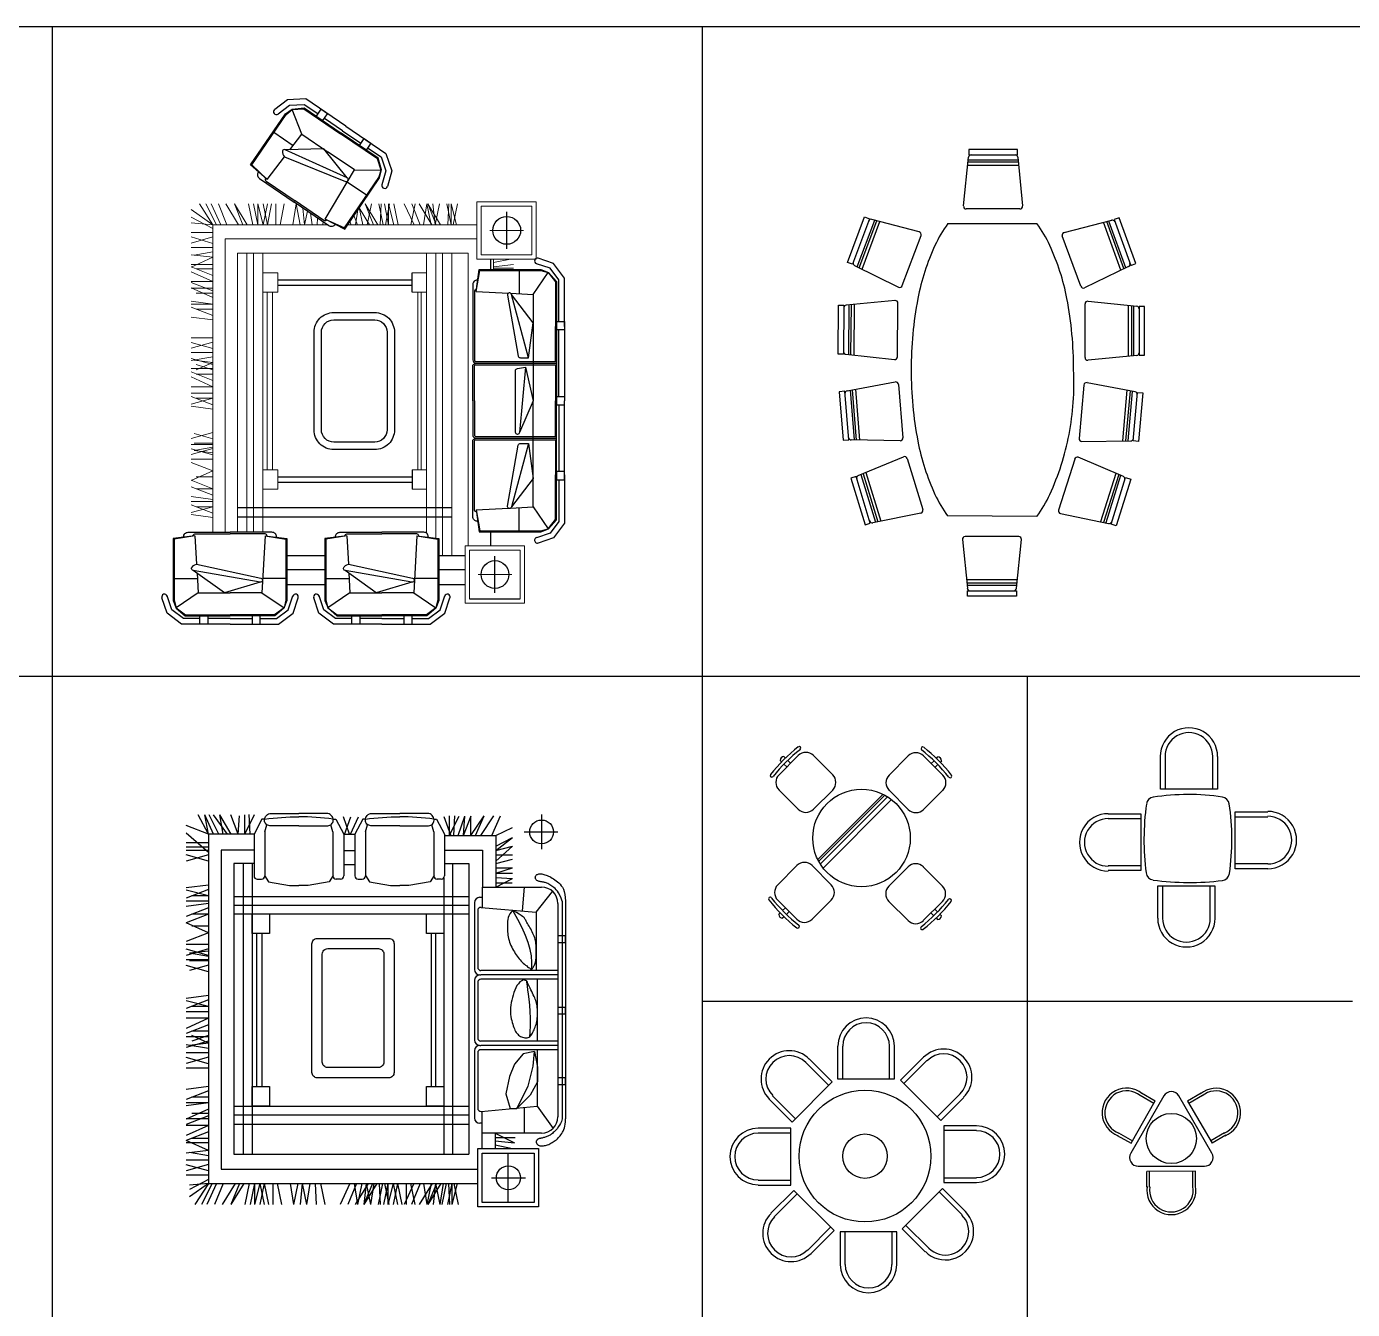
# Model space of a CAD drawing. Extents: x -72339 to 59654, y -38057 to 42097.
# Drawn here: x -60556 to -48316, y 30251 to 42097 of the extents above; entities that cross this region are included whole.
import ezdxf

# ---------------------------------------------------------------- set-up
doc = ezdxf.new("R2010")
doc.units = 0
doc.header["$MEASUREMENT"] = 0
doc.layers.get('0').update_dxf_attribs({"linetype": 'CONTINUOUS'})
doc.layers.add('HUM', color=7, linetype='CONTINUOUS')
doc.styles.add('DIM', font='txt')

# ---------------------------------------------------------------- blocks, each defined once
blk = doc.blocks.new('1063')
for p, q in [((-3046, 3442), (-3142, 3619)), ((-3046, 3442), (-3082, 3619)), ((-3002, 3442), (-3082, 3619)), ((-2952, 3442), (-3042, 3619)), ((-2872, 3442), (-3002, 3619)), ((-2912, 3442), (-2942, 3619)), ((-2837, 3442), (-2942, 3619)), ((-2772, 3442), (-2842, 3619)), ((-2772, 3442), (-2762, 3612)), ((-2712, 3442), (-2622, 3622)), ((-2712, 3442), (-2712, 3619)), ((-2662, 3442), (-2672, 3622)), ((-2555, 3580), (-2627, 3442)), ((-2530, 3580), (-2555, 3580)), ((-1896, 3580), (-1871, 3580)), ((-1871, 3580), (-1799, 3442)), ((-1746, 3442), (-1802, 3602)), ((-1791, 3440), (-1732, 3602)), ((-1737, 3442), (-1662, 3602)), ((-1624, 3580), (-1696, 3442)), ((-1599, 3580), (-1624, 3580)), ((-966, 3580), (-941, 3580)), ((-941, 3580), (-868, 3442)), ((-811, 3432), (-871, 3602)), ((-822, 3429), (-822, 3612)), ((-822, 3432), (-732, 3609)), ((-782, 3429), (-772, 3612)), ((-742, 3429), (-682, 3609)), ((-692, 3429), (-622, 3612)), ((-692, 3429), (-682, 3609)), ((-625, 3429), (-502, 3612)), ((-625, 3429), (-625, 3609)), ((-582, 3429), (-502, 3612)), ((-532, 3429), (-412, 3612)), ((-432, 3429), (-352, 3612)), ((28, 3622), (28, 3302)), ((-3046, 3442), (-3252, 3522)), ((-3046, 3272), (-3252, 3452)), ((-3046, 3442), (-3046, 217)), ((-2627, 3442), (-3046, 3442)), ((-2627, 3442), (-2627, 3057)), ((-2528, 3464), (-2509, 3529)), ((-2528, 3464), (-2528, 3057)), ((-1898, 3464), (-1917, 3529)), ((-1898, 3464), (-1898, 3057)), ((-1799, 3442), (-1799, 3057)), ((-1799, 3442), (-1696, 3442)), ((-1696, 3442), (-1696, 3057)), ((-1598, 3464), (-1579, 3529)), ((-1598, 3464), (-1598, 3057)), ((-967, 3464), (-986, 3529)), ((-967, 3464), (-967, 3057)), ((-868, 3442), (-868, 3057)), ((-868, 3429), (-395, 3429)), ((-395, 3429), (-242, 3502)), ((-395, 3429), (-395, 2953)), ((-132, 3462), (178, 3462)), ((-3046, 3362), (-3252, 3362)), ((-3046, 3322), (-3252, 3322)), ((-395, 3292), (-242, 3412)), ((-395, 3332), (-242, 3412)), ((-395, 3191), (-242, 3332)), ((-395, 3292), (-242, 3332)), ((-3046, 3292), (-3252, 3292)), ((-3046, 3252), (-3252, 3193)), ((-3046, 3192), (-3252, 3250)), ((-2627, 3295), (-2929, 3295)), ((-2929, 3295), (-2929, 348)), ((-1799, 3292), (-1696, 3292)), ((-868, 3295), (-519, 3295)), ((-519, 3295), (-519, 2953)), ((-395, 3252), (-242, 3252)), ((-395, 3172), (-242, 3212)), ((-2627, 3171), (-2813, 3171)), ((-2813, 3171), (-2813, 486)), ((-2726, 3171), (-2726, 486)), ((-2645, 3171), (-2645, 486)), ((-2530, 3061), (-2493, 3001)), ((-1896, 3061), (-1933, 3001)), ((-1799, 3162), (-1696, 3162)), ((-1599, 3061), (-1562, 3001)), ((-965, 3061), (-1002, 3001)), ((-868, 3171), (-643, 3171)), ((-795, 3171), (-795, 486)), ((-643, 3171), (-643, 486)), ((-395, 3082), (-242, 3132)), ((-395, 3132), (-242, 3132)), ((-395, 3082), (-242, 3082)), ((-3046, 2972), (-3252, 2945)), ((-2597, 3027), (-2558, 3027)), ((-2493, 3001), (-2298, 2968)), ((-2298, 2968), (-2213, 2968)), ((-2128, 2968), (-2213, 2968)), ((-1933, 3001), (-2128, 2968)), ((-1829, 3027), (-1868, 3027)), ((-1666, 3027), (-1628, 3027)), ((-1562, 3001), (-1367, 2968)), ((-1367, 2968), (-1282, 2968)), ((-1197, 2968), (-1282, 2968)), ((-1002, 3001), (-1197, 2968)), ((-898, 3027), (-937, 3027)), ((-876, 3037), (-876, 486)), ((-519, 2953), (28, 2953)), ((-519, 2765), (-519, 2953)), ((-395, 3042), (-242, 3032)), ((-395, 2953), (-242, 3032)), ((-395, 2992), (-245, 2992)), ((-132, 2953), (-152, 2733)), ((-3046, 2932), (-3252, 2852)), ((-3046, 2872), (-3252, 2924)), ((-3046, 2822), (-3252, 2822)), ((-3046, 2872), (-3202, 2872)), ((-2813, 2866), (-643, 2866)), ((-542, 2859), (-519, 2859)), ((-22, 2722), (129, 2913)), ((218, 2822), (218, 2182)), ((248, 2822), (248, 2182)), ((-3046, 2802), (-3252, 2775)), ((-3046, 2762), (-3252, 2682)), ((-3046, 2702), (-3252, 2622)), ((-3046, 2702), (-3202, 2702)), ((-2813, 2785), (-643, 2785)), ((-2813, 2705), (-643, 2705)), ((-592, 2809), (-592, 2192)), ((-562, 2736), (-562, 2212)), ((-530, 2766), (-22, 2722)), ((-22, 2722), (-22, 2182)), ((178, 2803), (178, 2182)), ((-3046, 2532), (-3252, 2624)), ((-3046, 2592), (-3202, 2592)), ((-3046, 2532), (-3252, 2452)), ((-2605, 2524), (-2605, 1112)), ((-2555, 2524), (-2555, 1112)), ((-991, 2524), (-991, 1112)), ((-953, 2524), (-953, 1112)), ((-3046, 2422), (-3252, 2422)), ((-3046, 2382), (-3252, 2323)), ((-3046, 2322), (-3252, 2380)), ((-3046, 2362), (-3222, 2342)), ((-3046, 2312), (-3222, 2342)), ((-3046, 2282), (-3252, 2282)), ((-3046, 2172), (-3252, 2230)), ((-3046, 2272), (-3222, 2272)), ((-3046, 2232), (-3222, 2182)), ((-592, 2092), (-592, 1542)), ((-542, 2142), (-532, 2142)), ((178, 2182), (-532, 2182)), ((-532, 2182), (-532, 2182)), ((178, 2142), (-532, 2142)), ((178, 2102), (-532, 2102)), ((-156, 2089), (-173, 2077)), ((-138, 2097), (-156, 2089)), ((-111, 2088), (-138, 2097)), ((-112, 2089), (-113, 2085)), ((-113, 2085), (-112, 2076)), ((-111, 2088), (-112, 2089)), ((-108, 2083), (-111, 2088)), ((-104, 2075), (-108, 2083)), ((-12, 2102), (-12, 1532)), ((178, 2182), (178, 832)), ((218, 2182), (218, 812)), ((248, 2182), (248, 812)), ((-562, 2072), (-562, 1562)), ((-228, 1979), (-236, 1956)), ((-220, 2002), (-228, 1979)), ((-211, 2023), (-220, 2002)), ((-200, 2043), (-211, 2023)), ((-187, 2061), (-200, 2043)), ((-173, 2077), (-187, 2061)), ((-112, 2076), (-110, 2060)), ((-110, 2060), (-107, 2037)), ((-107, 2037), (-103, 2005)), ((-99, 2064), (-104, 2075)), ((-103, 2005), (-97, 1965)), ((-92, 2051), (-99, 2064)), ((-97, 1965), (-91, 1917)), ((-86, 2037), (-92, 2051)), ((-78, 2021), (-86, 2037)), ((-71, 2005), (-78, 2021)), ((-63, 1989), (-71, 2005)), ((-56, 1973), (-63, 1989)), ((-49, 1958), (-56, 1973)), ((-3046, 1952), (-3252, 1925)), ((-3046, 1912), (-3252, 1832)), ((-3046, 1852), (-3252, 1904)), ((-3046, 1852), (-3202, 1852)), ((-258, 1841), (-259, 1819)), ((-255, 1864), (-258, 1841)), ((-252, 1887), (-255, 1864)), ((-248, 1910), (-252, 1887)), ((-242, 1933), (-248, 1910)), ((-236, 1956), (-242, 1933)), ((-91, 1917), (-85, 1864)), ((-85, 1864), (-80, 1805)), ((-42, 1944), (-49, 1958)), ((-36, 1931), (-42, 1944)), ((-31, 1919), (-36, 1931)), ((-26, 1906), (-31, 1919)), ((-22, 1894), (-26, 1906)), ((-19, 1882), (-22, 1894)), ((-16, 1869), (-19, 1882)), ((-14, 1856), (-16, 1869)), ((-12, 1841), (-14, 1856)), ((-10, 1825), (-12, 1841)), ((-3046, 1802), (-3252, 1802)), ((-3046, 1742), (-3252, 1742)), ((-3046, 1742), (-3252, 1649)), ((-259, 1819), (-259, 1798)), ((-259, 1798), (-258, 1777)), ((-258, 1777), (-255, 1757)), ((-255, 1757), (-252, 1738)), ((-252, 1738), (-248, 1720)), ((-248, 1720), (-244, 1702)), ((-80, 1805), (-77, 1742)), ((-77, 1742), (-77, 1677)), ((-17, 1712), (-14, 1727)), ((-14, 1727), (-12, 1743)), ((-12, 1743), (-11, 1759)), ((-11, 1759), (-10, 1776)), ((-10, 1809), (-10, 1825)), ((-9, 1793), (-10, 1809)), ((-10, 1776), (-9, 1793)), ((-3046, 1682), (-3252, 1602)), ((-3046, 1622), (-3202, 1622)), ((-244, 1702), (-239, 1686)), ((-239, 1686), (-234, 1671)), ((-234, 1671), (-228, 1657)), ((-228, 1657), (-223, 1644)), ((-223, 1644), (-218, 1632)), ((-218, 1632), (-212, 1621)), ((-212, 1621), (-206, 1611)), ((-206, 1611), (-200, 1603)), ((-200, 1603), (-193, 1595)), ((-193, 1595), (-186, 1587)), ((-80, 1612), (-85, 1570)), ((-77, 1677), (-80, 1612)), ((-68, 1586), (-62, 1595)), ((-62, 1595), (-57, 1604)), ((-57, 1604), (-52, 1614)), ((-52, 1614), (-47, 1625)), ((-47, 1625), (-42, 1635)), ((-42, 1635), (-37, 1647)), ((-37, 1647), (-33, 1659)), ((-33, 1659), (-28, 1671)), ((-28, 1671), (-24, 1684)), ((-24, 1684), (-20, 1698)), ((-20, 1698), (-17, 1712)), ((-3046, 1572), (-3252, 1572)), ((-3046, 1532), (-3252, 1473)), ((-3046, 1462), (-3252, 1497)), ((-3046, 1512), (-3222, 1492)), ((-3046, 1582), (-3202, 1532)), ((-3046, 1512), (-3202, 1582)), ((-542, 1492), (-532, 1492)), ((178, 1532), (-532, 1532)), ((-532, 1532), (-532, 1532)), ((178, 1492), (-532, 1492)), ((-186, 1587), (-177, 1581)), ((-177, 1581), (-168, 1575)), ((-168, 1575), (-158, 1570)), ((-158, 1570), (-148, 1566)), ((-148, 1566), (-137, 1563)), ((-137, 1563), (-126, 1561)), ((-126, 1561), (-116, 1560)), ((-116, 1560), (-106, 1561)), ((-106, 1561), (-97, 1563)), ((-97, 1563), (-88, 1567)), ((-88, 1567), (-81, 1572)), ((-81, 1572), (-74, 1579)), ((-74, 1579), (-68, 1586)), ((-3046, 1422), (-3252, 1422)), ((-3046, 1382), (-3252, 1323)), ((-3046, 1322), (-3252, 1380)), ((-592, 1442), (-592, 822)), ((-562, 1422), (-562, 912)), ((178, 1452), (-532, 1452)), ((-12, 1452), (-12, 930)), ((-3046, 1282), (-3252, 1282)), ((-3046, 1112), (-3252, 1085)), ((-3046, 1072), (-3252, 992)), ((-3046, 1012), (-3202, 1012)), ((-3046, 962), (-3252, 962)), ((-3046, 962), (-3252, 935)), ((-3046, 902), (-3252, 809)), ((-3046, 862), (-3202, 862)), ((-2813, 930), (-643, 930)), ((-529, 882), (-12, 930)), ((-522, 539), (-522, 882)), ((-132, 919), (-132, 682)), ((-12, 930), (134, 725)), ((-3046, 842), (-3252, 762)), ((-3046, 812), (-3252, 812)), ((-3046, 752), (-3252, 752)), ((-3046, 752), (-3252, 659)), ((-2813, 850), (-643, 850)), ((-2813, 763), (-643, 763)), ((-522, 772), (-542, 772)), ((-3046, 692), (-3252, 612)), ((-3046, 522), (-3252, 614)), ((-3046, 632), (-3202, 632)), ((28, 682), (-522, 682)), ((-402, 682), (-222, 592)), ((-402, 682), (-402, 539)), ((-402, 642), (-217, 642)), ((-3046, 592), (-3252, 592)), ((-3046, 522), (-3252, 498)), ((-3046, 472), (-3222, 502)), ((-402, 610), (-222, 592)), ((-402, 572), (-242, 539)), ((-280, 41), (-280, 498)), ((-3046, 432), (-3252, 432)), ((-3046, 392), (-3252, 333)), ((-3046, 332), (-3252, 390)), ((-2813, 486), (-643, 486)), ((-3046, 292), (-3252, 292)), ((-3046, 252), (-3222, 162)), ((-2929, 348), (-562, 348)), ((-436, 269), (-122, 269)), ((-3046, 217), (-3222, 202)), ((-3046, 217), (-3222, 92)), ((-3046, 217), (-3172, 22)), ((-3012, 217), (-3112, 22)), ((-2972, 217), (-3062, 22)), ((-3046, 217), (-562, 217)), ((-2912, 217), (-2992, 22)), ((-2802, 217), (-2922, 22)), ((-2722, 217), (-2842, 22)), ((-2762, 217), (-2842, 22)), ((-2672, 217), (-2712, 22)), ((-2622, 217), (-2662, 22)), ((-2572, 217), (-2622, 22)), ((-2622, 217), (-2622, 22)), ((-2532, 217), (-2572, 22)), ((-2572, 217), (-2532, 22)), ((-2532, 217), (-2492, 22)), ((-2452, 217), (-2452, 22)), ((-2412, 217), (-2372, 22)), ((-2292, 217), (-2262, 22)), ((-2222, 217), (-2262, 22)), ((-2182, 217), (-2202, 22)), ((-2182, 217), (-2142, 22)), ((-2112, 217), (-2142, 22)), ((-2062, 217), (-2053, 22)), ((-2012, 217), (-1972, 22)), ((-1742, 217), (-1832, 22)), ((-1682, 217), (-1762, 22)), ((-1702, 217), (-1672, 22)), ((-1572, 217), (-1692, 22)), ((-1632, 217), (-1672, 22)), ((-1592, 217), (-1612, 22)), ((-1492, 217), (-1612, 22)), ((-1532, 217), (-1612, 22)), ((-1592, 217), (-1552, 22)), ((-1522, 217), (-1552, 22)), ((-1442, 217), (-1482, 22)), ((-1472, 217), (-1463, 22)), ((-1392, 217), (-1432, 22)), ((-1422, 217), (-1382, 22)), ((-1342, 217), (-1392, 22)), ((-1392, 217), (-1392, 22)), ((-1302, 217), (-1342, 22)), ((-1342, 217), (-1302, 22)), ((-1302, 217), (-1262, 22)), ((-1152, 217), (-1242, 22)), ((-1222, 217), (-1222, 22)), ((-1182, 217), (-1142, 22)), ((-1092, 217), (-1172, 22)), ((-982, 217), (-1102, 22)), ((-1062, 217), (-1032, 22)), ((-992, 217), (-1032, 22)), ((-902, 217), (-1022, 22)), ((-942, 217), (-1022, 22)), ((-952, 217), (-972, 22)), ((-952, 217), (-912, 22)), ((-882, 217), (-912, 22)), ((-852, 217), (-892, 22)), ((-802, 217), (-842, 22)), ((-832, 217), (-823, 22)), ((-752, 217), (-802, 22)), ((-802, 217), (-802, 22)), ((-782, 217), (-742, 22))]:
    blk.add_line(p, q)
for points in [[(-2213, 3520), (-2480, 3520, -0.414214), (-2530, 3570), (-2530, 3573, -0.414214), (-2470, 3633), (-2213, 3633)], [(-2530, 3580, -0.03384), (-2213, 3602)], [(-2213, 3520), (-1946, 3520, 0.414214), (-1896, 3570), (-1896, 3573, 0.414214), (-1956, 3633), (-2213, 3633)], [(-1896, 3580, 0.03384), (-2213, 3602)], [(-1282, 3520), (-1549, 3520, -0.414214), (-1599, 3570), (-1599, 3573, -0.414214), (-1539, 3633), (-1282, 3633)], [(-1599, 3580, -0.03384), (-1282, 3602)], [(-1282, 3520), (-1015, 3520, 0.414214), (-965, 3570), (-965, 3573, 0.414214), (-1025, 3633), (-1282, 3633)], [(-966, 3580, 0.03384), (-1282, 3602)]]:
    blk.add_lwpolyline(points, format="xyb")
for points in [[(218, 2822), (207, 2852), (195, 2878), (184, 2899), (173, 2915), (162, 2929), (152, 2939), (141, 2948), (131, 2956), (121, 2963), (112, 2969), (103, 2975), (94, 2980), (85, 2985), (77, 2989), (69, 2992), (61, 2995), (54, 2997), (47, 2999), (40, 3000), (33, 3001), (27, 3002), (21, 3003), (15, 3004), (9, 3005), (4, 3006), (-1, 3008), (-6, 3010), (-11, 3012), (-15, 3015), (-19, 3018), (-23, 3021), (-26, 3025), (-28, 3029), (-29, 3033), (-30, 3037), (-31, 3042), (-30, 3046), (-29, 3050), (-28, 3054), (-26, 3058), (-23, 3062), (-19, 3065), (-15, 3068), (-11, 3070), (-5, 3072), (1, 3074), (7, 3075), (14, 3075), (22, 3075), (31, 3074), (40, 3072), (49, 3070), (59, 3067), (69, 3064), (80, 3060), (91, 3055), (103, 3050), (114, 3044), (126, 3037), (138, 3029), (150, 3021), (162, 3012), (174, 3002), (186, 2992), (198, 2980), (209, 2966), (220, 2951), (229, 2933), (237, 2911), (243, 2886), (246, 2856), (248, 2822)], [(-237, 2738), (-254, 2722), (-266, 2705), (-275, 2688), (-281, 2672), (-285, 2655), (-287, 2638), (-287, 2622), (-287, 2606), (-287, 2589), (-287, 2573), (-287, 2557), (-286, 2541), (-285, 2525), (-283, 2509), (-281, 2493), (-277, 2477), (-273, 2461), (-268, 2445), (-262, 2429), (-255, 2413), (-248, 2398), (-240, 2383), (-232, 2368), (-224, 2354), (-216, 2340), (-207, 2327), (-198, 2314), (-189, 2302), (-180, 2291), (-170, 2280), (-161, 2269), (-151, 2259), (-141, 2250), (-130, 2241), (-120, 2233), (-110, 2225), (-101, 2218), (-93, 2212), (-85, 2207), (-79, 2203), (-74, 2199), (-71, 2197), (-68, 2195), (-66, 2194), (-65, 2193), (-65, 2192), (-64, 2192), (-64, 2192), (-64, 2192), (-64, 2192), (-64, 2193), (-63, 2194), (-63, 2195), (-61, 2197), (-60, 2199), (-57, 2203), (-54, 2207), (-51, 2212), (-47, 2218), (-43, 2225), (-39, 2233), (-36, 2242), (-32, 2251), (-29, 2262), (-27, 2273), (-25, 2285), (-24, 2297), (-23, 2310), (-23, 2323), (-22, 2337), (-22, 2350), (-22, 2364), (-22, 2378), (-23, 2391), (-23, 2405), (-24, 2418), (-25, 2431), (-26, 2445), (-29, 2458), (-32, 2472), (-36, 2485), (-41, 2499), (-47, 2513), (-53, 2526), (-59, 2540), (-66, 2553), (-73, 2567), (-81, 2580), (-88, 2592), (-95, 2605), (-101, 2616), (-108, 2627), (-114, 2638), (-119, 2647), (-124, 2655), (-127, 2661), (-131, 2667), (-134, 2671), (-140, 2676), (-148, 2683), (-161, 2691), (-179, 2703), (-204, 2718), (-237, 2738)], [(-64, 2192), (-61, 2256), (-65, 2317), (-77, 2377), (-95, 2440), (-121, 2505), (-153, 2576), (-192, 2653), (-237, 2738)], [(-38, 1435), (-143, 1415), (-221, 1317), (-268, 1205), (-302, 1043), (-262, 908), (-201, 908), (-96, 1114), (-49, 1300), (-38, 1435), (-10, 1289), (-10, 1155), (-79, 1033), (-201, 908)], [(218, 812), (210, 790), (201, 771), (192, 754), (182, 739), (173, 725), (163, 713), (153, 703), (144, 694), (136, 686), (128, 679), (120, 673), (113, 668), (106, 664), (99, 660), (92, 656), (84, 653), (77, 650), (69, 647), (61, 645), (53, 642), (46, 640), (39, 638), (32, 636), (26, 635), (21, 634), (16, 633), (12, 632), (9, 632), (6, 631), (3, 630), (0, 629), (-2, 628), (-5, 627), (-7, 625), (-10, 623), (-12, 621), (-14, 619), (-16, 617), (-17, 614), (-19, 612), (-20, 609), (-21, 607), (-21, 604), (-21, 601), (-21, 599), (-21, 596), (-20, 593), (-19, 590), (-17, 587), (-16, 583), (-14, 580), (-11, 577), (-8, 574), (-4, 571), (0, 569), (4, 567), (10, 565), (16, 564), (22, 563), (29, 563), (37, 563), (45, 564), (54, 566), (63, 568), (72, 571), (82, 574), (93, 578), (103, 583), (113, 588), (124, 594), (134, 600), (144, 607), (154, 614), (164, 621), (173, 629), (182, 638), (190, 647), (198, 657), (206, 667), (214, 677), (221, 689), (227, 701), (233, 714), (238, 729), (242, 746), (245, 765), (247, 787), (248, 812)]]:
    blk.add_lwpolyline(points)
for points in [[(-2645, 2705), (-2485, 2705), (-2485, 2524), (-2645, 2524)], [(-1036, 2705), (-876, 2705), (-876, 2524), (-1036, 2524)], [(248, 2502), (178, 2502), (178, 2442), (248, 2442)], [(248, 1842), (178, 1842), (178, 1782), (248, 1782)], [(-2645, 1112), (-2485, 1112), (-2485, 930), (-2645, 930)], [(-1036, 1112), (-876, 1112), (-876, 930), (-1036, 930)], [(248, 1192), (178, 1192), (178, 1132), (248, 1132)], [(-561, 539), (0, 539), (0, 0), (-561, 0)], [(-520, 498), (-41, 498), (-41, 41), (-520, 41)]]:
    blk.add_lwpolyline(points, close=True)
for points in [[(-2042, 2480), (-1384, 2480, -0.414214), (-1334, 2430), (-1334, 1242, -0.414214), (-1384, 1192), (-2042, 1192, -0.414214), (-2092, 1242), (-2092, 2430, -0.414214)], [(-1947, 2385), (-1479, 2385, -0.414214), (-1429, 2335), (-1429, 1337, -0.414214), (-1479, 1287), (-1947, 1287, -0.414214), (-1997, 1337), (-1997, 2335, -0.414214)]]:
    blk.add_lwpolyline(points, format="xyb", close=True)
for centre, radius in [((28, 3462), 110), ((-279, 269), 111)]:
    blk.add_circle(centre, radius)
for centre, radius, start, end in [((-2597, 3057), 30, 180, 270), ((-2558, 3057), 30, 270, 0), ((-1868, 3057), 30, 180, 270), ((-1829, 3057), 30, 270, 0), ((-1666, 3057), 30, 180, 270), ((-1628, 3057), 30, 270, 0), ((-937, 3057), 30, 180, 270), ((-898, 3057), 30, 270, 0), ((28, 2803), 150, 0, 90), ((-542, 2809), 50, 90, 180), ((-532, 2736), 30, 84.98, 180), ((-542, 2192), 50, 270, 270), ((-532, 2212), 30, 180, 270), ((-542, 2192), 50, 180, 270), ((-542, 2092), 50, 90, 180), ((-532, 2072), 30, 90, 180), ((-542, 1542), 50, 270, 270), ((-542, 1542), 50, 180, 270), ((-542, 1442), 50, 90, 180), ((-532, 1562), 30, 180, 270), ((-532, 1422), 30, 90, 180), ((-532, 912), 30, 180, 275.2901), ((-542, 822), 50, 180, 270), ((28, 832), 150, 270, 0)]:
    blk.add_arc(centre, radius, start, end)
blk = doc.blocks.new('客厅2')
at = {"lineweight": 0}
for p, q in [((-3576, 56), (-3700, 247)), ((-3543, 56), (-3640, 247)), ((-3503, 56), (-3593, 247)), ((-3446, 56), (-3523, 247)), ((-3339, 56), (-3456, 247)), ((-3258, 56), (-3376, 247)), ((-3299, 56), (-3376, 247)), ((-3208, 56), (-3248, 247)), ((-3161, 56), (-3201, 247)), ((-3111, 56), (-3161, 247)), ((-3161, 56), (-3161, 247)), ((-3071, 56), (-3111, 247)), ((-3111, 56), (-3071, 247)), ((-3071, 56), (-3034, 247)), ((-2994, 56), (-2994, 247)), ((-2954, 56), (-2917, 247)), ((-2837, 56), (-2806, 247)), ((-2770, 56), (-2806, 247)), ((-2053, 56), (-2170, 247)), ((-2093, 56), (-2170, 247)), ((-2150, 56), (-2110, 247)), ((-2003, 56), (-2043, 247)), ((-2033, 56), (-2023, 247)), ((-1956, 56), (-1993, 247)), ((-1983, 56), (-1946, 247)), ((-1906, 56), (-1956, 247)), ((-1956, 56), (-1956, 247)), ((-1866, 56), (-1906, 247)), ((-1719, 56), (-1809, 247)), ((-1749, 56), (-1709, 247)), ((-1662, 56), (-1739, 247)), ((-1555, 56), (-1672, 247)), ((-1632, 56), (-1601, 247)), ((-1561, 56), (-1601, 247)), ((-1474, 56), (-1591, 247)), ((-1514, 56), (-1591, 247)), ((-1524, 56), (-1545, 247)), ((-1524, 56), (-1484, 247)), ((-1377, 56), (-1417, 247)), ((-1407, 56), (-1397, 247)), ((-1327, 56), (-1377, 247)), ((-1377, 56), (-1377, 247)), ((-1357, 56), (-1317, 247)), ((-591, 267), (-1139, 267)), ((-1139, 267), (-1139, -262)), ((-591, -262), (-591, 267)), ((-3576, 56), (-3777, 195)), ((-3576, 20), (-3777, 124)), ((-2729, 56), (-2746, 210)), ((-2729, 56), (-2703, 181)), ((-2659, 56), (-2676, 162)), ((-2241, 56), (-2275, 140)), ((-2258, 56), (-2238, 193)), ((-2130, 56), (-2226, 212)), ((-2191, 56), (-2224, 215)), ((-631, 227), (-1099, 227)), ((-1099, 227), (-1099, -221)), ((-631, -221), (-631, 227)), ((-3576, 56), (-3777, 72)), ((-3576, -2784), (-3576, 56)), ((-3576, 56), (-2520, 56)), ((-2612, 56), (-2609, 117)), ((-2562, 56), (-2557, 81)), ((-2449, 56), (-2438, 56)), ((-2331, 56), (-1143, 56)), ((-2298, 56), (-2311, 86)), ((-1019, 3), (-708, 3)), ((-3576, -17), (-3777, -17)), ((-3576, -118), (-3777, -57)), ((-3576, -57), (-3777, -114)), ((-3463, -74), (-1143, -74)), ((-3463, -2784), (-3463, -74)), ((-3576, -154), (-3777, -154)), ((-3576, -245), (-3777, -221)), ((-3576, -195), (-3750, -225)), ((-3349, -208), (-1220, -208)), ((-3349, -2784), (-3349, -208)), ((-3262, -2784), (-3262, -208)), ((-3202, -2784), (-3202, -208)), ((-3115, -2784), (-3115, -208)), ((-1605, -2791), (-1605, -208)), ((-1518, -2838), (-1518, -208)), ((-1457, -2998), (-1457, -208)), ((-1370, -2998), (-1370, -208)), ((-1220, -2910), (-1220, -208)), ((-1099, -221), (-631, -221)), ((-3576, -245), (-3777, -335)), ((-3576, -312), (-3777, -312)), ((-3576, -412), (-3777, -332)), ((-3576, -352), (-3730, -352)), ((-1139, -262), (-591, -262)), ((-986, -292), (-828, -262)), ((-986, -357), (-986, -262)), ((-986, -332), (-801, -311)), ((-986, -347), (-801, -347)), ((-3576, -469), (-3777, -379)), ((-3576, -469), (-3777, -469)), ((-3576, -556), (-3777, -479)), ((-3115, -388), (-2975, -388)), ((-2975, -388), (-2975, -568)), ((-1736, -388), (-1605, -388)), ((-3576, -616), (-3777, -526)), ((-3576, -529), (-3777, -529)), ((-3576, -576), (-3730, -576)), ((-2975, -568), (-3115, -568)), ((-3076, -568), (-3076, -1496)), ((-3026, -568), (-3026, -1496)), ((-1605, -568), (-1736, -568)), ((-1685, -568), (-1685, -1496)), ((-1653, -568), (-1653, -1496)), ((-3576, -677), (-3777, -650)), ((-3576, -677), (-3777, -677)), ((-3576, -784), (-3777, -707)), ((-3576, -723), (-3730, -723)), ((-3576, -824), (-3777, -797)), ((-3576, -988), (-3777, -988)), ((-3576, -1028), (-3777, -1085)), ((-3576, -1088), (-3777, -1031)), ((-3576, -1125), (-3777, -1125)), ((-3576, -1165), (-3777, -1199)), ((-3576, -1236), (-3777, -1179)), ((-3576, -1216), (-3750, -1195)), ((-3576, -1216), (-3730, -1283)), ((-3576, -1272), (-3777, -1272)), ((-3576, -1383), (-3777, -1303)), ((-3576, -1283), (-3730, -1236)), ((-3576, -1323), (-3730, -1323)), ((-3576, -1440), (-3777, -1349)), ((-3576, -1440), (-3777, -1440)), ((-3576, -1500), (-3777, -1500)), ((-3576, -1607), (-3777, -1530)), ((-3576, -1547), (-3777, -1601)), ((-3576, -1547), (-3730, -1547)), ((-3076, -2206), (-3076, -1496)), ((-3026, -2206), (-3026, -1496)), ((-1685, -2206), (-1685, -1496)), ((-1653, -2206), (-1653, -1496)), ((-3576, -1647), (-3777, -1621)), ((-3576, -1862), (-3777, -1918)), ((-3576, -1922), (-3750, -1872)), ((-3576, -1972), (-3777, -1972)), ((-3576, -2009), (-3777, -2066)), ((-3576, -2069), (-3777, -2012)), ((-3576, -1962), (-3750, -1962)), ((-3576, -1999), (-3750, -2029)), ((-3576, -2049), (-3750, -2029)), ((-3576, -2109), (-3777, -2109)), ((-3576, -2216), (-3777, -2139)), ((-3576, -2216), (-3777, -2307)), ((-3576, -2384), (-3777, -2303)), ((-3576, -2273), (-3730, -2273)), ((-2975, -2206), (-3115, -2206)), ((-2975, -2387), (-2975, -2206)), ((-1605, -2206), (-1736, -2206)), ((-3576, -2441), (-3777, -2364)), ((-3576, -2384), (-3730, -2384)), ((-3115, -2387), (-2975, -2387)), ((-1736, -2387), (-1605, -2387)), ((-3576, -2481), (-3777, -2454)), ((-3576, -2501), (-3777, -2501)), ((-3576, -2608), (-3777, -2531)), ((-3576, -2548), (-3777, -2601)), ((-3576, -2548), (-3730, -2548)), ((-3576, -2648), (-3777, -2621)), ((-699, -2910), (-1248, -2910)), ((-1248, -2910), (-1248, -3439)), ((-699, -3439), (-699, -2910)), ((-739, -2950), (-1208, -2950)), ((-1208, -2950), (-1208, -3399)), ((-739, -3399), (-739, -2950)), ((-1128, -3174), (-816, -3174)), ((-1248, -3439), (-699, -3439))]:
    blk.add_line(p, q, dxfattribs=at)
for points in [[(-3075, 472), (-3228, 608), (-2906, 1080), (-2843, 1123), (-2734, 1135), (-2392, 902)], [(-3076, 473), (-3216, 608), (-2899, 1074), (-2845, 1121), (-2736, 1126), (-2397, 895)], [(-2348, 965), (-2718, 1217), (-2886, 1208), (-3005, 1118)], [(-2608, 1079), (-2733, 1164), (-2867, 1157), (-2974, 1077)], [(-2755, 892), (-2845, 1121)], [(-2378, 922), (-2546, 1037)], [(-3012, 909), (-2834, 788)], [(-2865, 748), (-2755, 892), (-2511, 726)], [(-2541, 109), (-2359, 16), (-2037, 489), (-2020, 563), (-2049, 669), (-2392, 902)], [(-2540, 108), (-2362, 27), (-2045, 493), (-2021, 560), (-2057, 663), (-2397, 895)], [(-2378, 922), (-2209, 808)], [(-2348, 965), (-1979, 714), (-1925, 554), (-1965, 410)], [(-2337, 489), (-2553, 755), (-2909, 747)], [(-2147, 766), (-2023, 681), (-1980, 553), (-2016, 424)], [(-3076, 473), (-2916, 681)], [(-2540, 108), (-2268, 561), (-2511, 726)], [(-3157, 540), (-3155, 543)], [(-2268, 561), (-2021, 560)], [(-2158, 327), (-2335, 448)], [(-863, -166), (-863, 174)], [(-2448, 57), (-2446, 61)], [(-1145, -560), (-1119, -357), (-548, -357), (-477, -385), (-405, -469), (-405, -883)], [(-1145, -560), (-1112, -367), (-549, -367), (-480, -385), (-414, -472), (-414, -883)], [(-1009, -357), (-1009, -262)], [(-749, -367), (-749, -581)], [(-381, -839), (-381, -454), (-462, -346), (-589, -304)], [(-329, -883), (-329, -437), (-430, -302), (-572, -254)], [(-2975, -454), (-1736, -454)], [(-1736, -568), (-1736, -388)], [(-1136, -455), (-1132, -455)], [(-618, -589), (-480, -385)], [(-2975, -502), (-1736, -502)], [(-1145, -560), (-848, -576)], [(-827, -577), (-618, -589), (-618, -1569)], [(-662, -1173), (-618, -851), (-820, -588)], [(-414, -1207), (-414, -883)], [(-405, -883), (-405, -1569)], [(-381, -1531), (-381, -914)], [(-329, -883), (-329, -1531)], [(-736, -1172), (-662, -1173)], [(-764, -1273), (-691, -1259)], [(-691, -1259), (-618, -1569), (-746, -1863)], [(-414, -1238), (-414, -1569)], [(-827, -2560), (-618, -2549), (-618, -1569)], [(-414, -1900), (-414, -1569)], [(-405, -1569), (-405, -1531), (-329, -1531), (-329, -1569)], [(-405, -2255), (-405, -1569)], [(-405, -1569), (-405, -1606), (-329, -1606), (-329, -1569)], [(-381, -1606), (-381, -2224)], [(-329, -2254), (-329, -1606)], [(-414, -1930), (-414, -2254)], [(-662, -1964), (-618, -2286), (-820, -2549)], [(-736, -1965), (-662, -1964)], [(-2975, -2273), (-1736, -2273)], [(-2975, -2321), (-1736, -2321)], [(-1736, -2206), (-1736, -2387)], [(-1145, -2578), (-1112, -2771), (-549, -2771), (-480, -2752), (-414, -2665), (-414, -2254)], [(-1145, -2578), (-1119, -2780), (-548, -2780), (-477, -2752), (-405, -2669), (-405, -2255)], [(-381, -2299), (-381, -2683), (-462, -2791), (-589, -2834)], [(-329, -2254), (-329, -2701), (-430, -2835), (-572, -2883)], [(-3349, -2555), (-1370, -2555)], [(-1145, -2578), (-848, -2561)], [(-749, -2771), (-749, -2556)], [(-618, -2549), (-480, -2752)], [(-3349, -2642), (-1370, -2642)], [(-1136, -2682), (-1132, -2682)], [(-1009, -2910), (-1009, -2780)], [(-3741, -2816), (-3943, -2842), (-3943, -3413), (-3915, -3484), (-3832, -3556), (-3417, -3556)], [(-3741, -2816), (-3934, -2849), (-3934, -3412), (-3916, -3481), (-3829, -3547), (-3417, -3547)], [(-3846, -2825), (-3846, -2829)], [(-3741, -2816), (-3727, -3078)], [(-3094, -2816), (-2892, -2842), (-2892, -3413), (-2920, -3484), (-3003, -3556), (-3417, -3556)], [(-3094, -2816), (-2901, -2849), (-2901, -3412), (-2919, -3481), (-3006, -3547), (-3417, -3547)], [(-3094, -2816), (-3123, -3343), (-3417, -3343)], [(-2989, -2825), (-2989, -2829)], [(-2339, -2816), (-2541, -2842), (-2541, -3413), (-2513, -3484), (-2430, -3556), (-2016, -3556)], [(-2339, -2816), (-2532, -2849), (-2532, -3412), (-2514, -3481), (-2427, -3547), (-2016, -3547)], [(-2444, -2825), (-2444, -2829)], [(-2339, -2816), (-2325, -3078)], [(-1692, -2816), (-1721, -3343), (-2016, -3343)], [(-1692, -2816), (-1499, -2849), (-1499, -3412), (-1517, -3481), (-1604, -3547), (-2016, -3547)], [(-1692, -2816), (-1490, -2842), (-1490, -3413), (-1518, -3484), (-1602, -3556), (-2016, -3556)], [(-1587, -2825), (-1587, -2829)], [(-2892, -2998), (-2541, -2998)], [(-1490, -2998), (-1248, -2998)], [(-972, -3343), (-972, -3004)], [(-3140, -3245), (-3469, -3343), (-3758, -3136)], [(-3722, -3162), (-3712, -3343), (-3417, -3343)], [(-2892, -3127), (-2541, -3127)], [(-1738, -3245), (-2067, -3343), (-2356, -3136)], [(-2320, -3162), (-2310, -3343), (-2016, -3343)], [(-1490, -3127), (-1248, -3127)], [(-3934, -3212), (-3719, -3212)], [(-2901, -3212), (-3116, -3212)], [(-2892, -3266), (-2541, -3266)], [(-2532, -3212), (-2318, -3212)], [(-1499, -3212), (-1714, -3212)], [(-1490, -3266), (-1248, -3266)], [(-3417, -3632), (-3864, -3632), (-3998, -3530), (-4046, -3389)], [(-3696, -3580), (-3847, -3580), (-3954, -3499), (-3997, -3372)], [(-3712, -3343), (-3916, -3481)], [(-3417, -3632), (-2971, -3632), (-2836, -3530), (-2789, -3389)], [(-3139, -3580), (-2988, -3580), (-2881, -3499), (-2838, -3372)], [(-3123, -3343), (-2919, -3481)], [(-2016, -3632), (-2462, -3632), (-2597, -3530), (-2645, -3389)], [(-2294, -3580), (-2445, -3580), (-2553, -3499), (-2595, -3372)], [(-2310, -3343), (-2514, -3481)], [(-2016, -3632), (-1569, -3632), (-1435, -3530), (-1387, -3389)], [(-1737, -3580), (-1586, -3580), (-1479, -3499), (-1436, -3372)], [(-1721, -3343), (-1517, -3481)], [(-1208, -3399), (-739, -3399)], [(-3417, -3580), (-3621, -3580)], [(-3417, -3580), (-3214, -3580)], [(-2016, -3580), (-2219, -3580)], [(-2016, -3580), (-1812, -3580)]]:
    blk.add_lwpolyline(points)
for points in [[(-2622, 1059), (-2560, 1017), (-2517, 1080), (-2579, 1122)], [(-2161, 745), (-2223, 788), (-2180, 851), (-2118, 809)], [(-405, -914), (-405, -839), (-329, -839), (-329, -914)], [(-405, -2224), (-405, -2299), (-329, -2299), (-329, -2224)], [(-3696, -3556), (-3621, -3556), (-3621, -3632), (-3696, -3632)], [(-3139, -3556), (-3214, -3556), (-3214, -3632), (-3139, -3632)], [(-2294, -3556), (-2219, -3556), (-2219, -3632), (-2294, -3632)], [(-1737, -3556), (-1812, -3556), (-1812, -3632), (-1737, -3632)]]:
    blk.add_lwpolyline(points, close=True)
for points in [[(-2916, 681), (-2352, 456, 0.414214), (-2328, 465), (-2328, 465, 0.414214), (-2337, 489), (-2909, 747, 0.414214), (-2933, 738), (-2933, 738, 0.199673)], [(-2460, -755), (-2082, -755, -0.414214), (-1899, -937), (-1899, -1838, -0.414214), (-2082, -2020), (-2460, -2020, -0.414214), (-2642, -1838), (-2642, -937, -0.414214)], [(-2460, -823), (-2082, -823, -0.414214), (-1968, -937), (-1968, -1838, -0.414214), (-2082, -1951), (-2460, -1951, -0.414214), (-2574, -1838), (-2574, -937, -0.414214)], [(-3727, -3078), (-3134, -3209, -0.414214), (-3119, -3230), (-3119, -3230, -0.414214), (-3140, -3245), (-3758, -3136, -0.414214), (-3773, -3115), (-3773, -3115, -0.199673)], [(-2325, -3078), (-1732, -3209, -0.414214), (-1717, -3230), (-1717, -3230, -0.414214), (-1738, -3245), (-2356, -3136, -0.414214), (-2371, -3115), (-2371, -3115, -0.199673)]]:
    blk.add_lwpolyline(points, format="xyb", close=True)
for points in [[(-3157, 540), (-3157, 540, 0.414214), (-3146, 482), (-2826, 264)], [(-3088, 484), (-3089, 482, 0.414214), (-3085, 459), (-2817, 277)], [(-2448, 57), (-2448, 57, -0.414214), (-2506, 46), (-2826, 264)], [(-2525, 101), (-2526, 99, -0.414214), (-2550, 95), (-2817, 277)], [(-1136, -455), (-1136, -455, 0.414214), (-1177, -496), (-1177, -883)], [(-1143, -543), (-1145, -543, 0.414214), (-1162, -560), (-1162, -883)], [(-662, -1173), (-820, -588, 0.414214), (-841, -573), (-841, -573, 0.414214), (-856, -595), (-757, -1157, 0.414214), (-736, -1172)], [(-1177, -883), (-1177, -1191, 0.414214), (-1145, -1222), (-405, -1222)], [(-1162, -883), (-1162, -1191, 0.414214), (-1145, -1207), (-405, -1207)], [(-1177, -1569), (-1177, -1254, -0.414214), (-1145, -1222), (-405, -1222)], [(-1162, -1569), (-1162, -1254, -0.414214), (-1145, -1238), (-405, -1238)], [(-691, -1259), (-746, -1863, -0.414214), (-764, -1881), (-764, -1881, -0.414214), (-782, -1863), (-782, -1292, -0.414214), (-764, -1273)], [(-1177, -1569), (-1177, -1883, 0.414214), (-1145, -1915), (-405, -1915)], [(-1162, -1569), (-1162, -1883, 0.414214), (-1145, -1900), (-405, -1900)], [(-1177, -2254), (-1177, -1947, -0.414214), (-1145, -1915), (-405, -1915)], [(-1162, -2254), (-1162, -1947, -0.414214), (-1145, -1930), (-405, -1930)], [(-662, -1964), (-820, -2549, -0.414214), (-841, -2564), (-841, -2564, -0.414214), (-856, -2543), (-757, -1980, -0.414214), (-736, -1965)], [(-1136, -2682), (-1136, -2682, -0.414214), (-1177, -2641), (-1177, -2254)], [(-1143, -2594), (-1145, -2594, -0.414214), (-1162, -2578), (-1162, -2254)], [(-3846, -2825), (-3846, -2825, -0.414214), (-3805, -2784), (-3417, -2784)], [(-3758, -2818), (-3758, -2816, -0.414214), (-3741, -2799), (-3417, -2799)], [(-2989, -2825), (-2989, -2825, 0.414214), (-3030, -2784), (-3417, -2784)], [(-3077, -2818), (-3077, -2816, 0.414214), (-3094, -2799), (-3417, -2799)], [(-2444, -2825), (-2444, -2825, -0.414214), (-2403, -2784), (-2016, -2784)], [(-2356, -2818), (-2356, -2816, -0.414214), (-2339, -2799), (-2016, -2799)], [(-1587, -2825), (-1587, -2825, 0.414214), (-1628, -2784), (-2016, -2784)], [(-1675, -2818), (-1675, -2816, 0.414214), (-1692, -2799), (-2016, -2799)]]:
    blk.add_lwpolyline(points, format="xyb")
for centre in [(-863, 3), (-972, -3174)]:
    blk.add_circle(centre, 128)
for centre, start, end in [((-2990, 1098), 127.0359, 307.0359), ((-1990, 417), 164.4673, 344.4673), ((-580, -279), 71.2843, 251.2843), ((-580, -279), 71.2843, 251.2843), ((-580, -2858), 108.7157, 288.7157), ((-4022, -3381), 18.7157, 198.7157), ((-2813, -3381), 341.2843, 161.2843), ((-2620, -3381), 18.7157, 198.7157), ((-1411, -3381), 341.2843, 161.2843)]:
    blk.add_arc(centre, 26, start, end)
blk = doc.blocks.new('2476')
for p, q in [((-69, 393), (-375, -136)), ((-289, 399), (-163, 327)), ((-277, 421), (-150, 349)), ((375, -136), (69, 393)), ((275, 418), (149, 344)), ((287, 396), (162, 322)), ((-372, -43), (-150, 349)), ((149, 344), (377, -44)), ((-499, 29), (-372, -43)), ((-487, 51), (-360, -21)), ((490, 51), (364, -23)), ((503, 30), (377, -44)), ((-305, -256), (305, -256)), ((223, -301), (-227, -304)), ((-226, -450), (-227, -304)), ((-201, -450), (-202, -304)), ((199, -447), (198, -301)), ((224, -447), (223, -301))]:
    blk.add_line(p, q)
blk.add_circle((0, 0), 231)
for centre, radius, start, end in [((-412, 238), 227, 51.6694, 249.2642), ((-412, 238), 202, 51.6694, 249.2642), ((0, 353), 80, 30, 150), ((412, 237), 227, 291.6694, 129.2642), ((412, 237), 202, 291.6694, 129.2642), ((-305, -176), 80, 150, 270), ((305, -176), 80, 270, 30), ((0, -476), 227, 171.6694, 9.2642), ((0, -476), 202, 171.6694, 9.2642)]:
    blk.add_arc(centre, radius, start, end)
at = {"style": 'DIM', "flags": 1}
for tag in ['XVALUE', 'YVALUE']:
    blk.add_attdef(tag, (-999999, -999999), '', height=0.02, dxfattribs=at)
blk = doc.blocks.new('9')
for p, q in [((-131, 477), (-131, 777)), ((-86, 477), (-86, 777)), ((349, 777), (349, 477)), ((394, 777), (394, 477)), ((394, 477), (-131, 477)), ((-614, 249), (-314, 249)), ((-314, 249), (-314, -276)), ((558, 267), (858, 267)), ((558, -258), (558, 267)), ((-614, 204), (-314, 204)), ((558, 222), (858, 222)), ((-314, -231), (-614, -231)), ((858, -213), (558, -213)), ((-314, -276), (-614, -276)), ((858, -258), (558, -258)), ((-157, -715), (-157, -415)), ((-157, -415), (368, -415)), ((-112, -715), (-112, -415)), ((323, -415), (323, -715)), ((368, -415), (368, -715))]:
    blk.add_line(p, q)
for centre, radius, start, end in [((130, 778), 265, 359.8113, 180.1887), ((130, 778), 220, 359.8113, 180.1887), ((-188, 329), 75, 98.8191, 172.1172), ((121, -1662), 2089, 81.2471, 98.8191), ((428, 329), 75, 8.72, 81.2471), ((-615, -15), 265, 89.8113, 270.1887), ((2115, 10), 2400, 172.1172, 187.354), ((-1647, 11), 2174, 351.7107, 8.72), ((859, 6), 265, 269.8113, 90.1887), ((-615, -15), 220, 89.8113, 270.1887), ((859, 6), 220, 269.8113, 90.1887), ((-190, -288), 75, 187.354, 262.3601), ((136, 2146), 2531, 262.3601, 276.877), ((430, -292), 75, 276.877, 351.7107), ((107, -716), 265, 179.8113, 0.1887), ((107, -716), 220, 179.8113, 0.1887)]:
    blk.add_arc(centre, radius, start, end)
blk = doc.blocks.new('10')
for p, q in [((-946, 749), (-769, 926)), ((-923, 867), (-937, 881)), ((-887, 902), (-902, 916)), ((-840, 855), (-866, 881)), ((-451, 749), (-628, 926)), ((69, 746), (246, 923)), ((388, 923), (564, 746)), ((458, 852), (484, 878)), ((506, 899), (520, 914)), ((541, 864), (555, 878)), ((-876, 820), (-902, 846)), ((494, 817), (520, 843)), ((-769, 431), (-946, 607)), ((-628, 431), (-451, 607)), ((-588, -35), (14, 568)), ((-580, -51), (31, 559)), ((-566, -76), (55, 545)), ((-539, -113), (92, 519)), ((69, 605), (246, 428)), ((388, 428), (564, 605)), ((-782, -90), (-959, -267)), ((-464, -267), (-641, -90)), ((244, -103), (67, -279)), ((385, -103), (562, -279)), ((-782, -585), (-959, -409)), ((-888, -479), (-914, -505)), ((-464, -409), (-641, -585)), ((67, -421), (244, -598)), ((562, -421), (385, -598)), ((-935, -527), (-950, -541)), ((-900, -562), (-914, -576)), ((-853, -515), (-879, -541)), ((456, -527), (482, -553)), ((491, -492), (517, -518)), ((503, -574), (517, -589)), ((539, -539), (553, -553))]:
    blk.add_line(p, q)
blk.add_circle((-185, 164), 450)
for centre, radius, start, end in [((208, -230), 1576, 128.2981, 141.5688), ((209, -230), 1546, 128.3254, 141.5562), ((-759, 995), 15, 307.0565, 127.0565), ((379, 991), 15, 52.1368, 232.1368), ((-591, -232), 1576, 38.2981, 51.5688), ((-898, 878), 38.8, 94.9321, 175.0679), ((-699, 855), 100, 45, 135), ((317, 852), 100, 45, 135), ((-592, -232), 1546, 38.3254, 51.5562), ((516, 875), 38.8, 4.9321, 85.0679), ((-1014, 740), 15, 142.1368, 322.1368), ((-876, 678), 100, 135, 225), ((-522, 678), 100, 315, 45), ((140, 675), 100, 135, 225), ((494, 675), 100, 315, 45), ((634, 736), 15, 217.0565, 37.0565), ((-699, 501), 100, 225, 315), ((317, 499), 100, 225, 315), ((-712, -161), 100, 45, 135), ((315, -173), 100, 45, 135), ((-888, -338), 100, 135, 225), ((-535, -338), 100, 315, 45), ((138, -350), 100, 135, 225), ((491, -350), 100, 315, 45), ((-1028, -398), 15, 37.0565, 217.0565), ((197, 569), 1576, 218.2981, 231.5688), ((197, 569), 1546, 218.3254, 231.5562), ((-593, 558), 1546, 308.3254, 321.5562), ((-592, 558), 1576, 308.2981, 321.5688), ((630, -412), 15, 322.1368, 142.1368), ((-911, -538), 38.8, 184.9321, 265.0679), ((-712, -515), 100, 225, 315), ((315, -527), 100, 225, 315), ((514, -550), 38.8, 274.9321, 355.0679), ((-774, -653), 15, 232.1368, 52.1368), ((375, -667), 15, 127.0565, 307.0565)]:
    blk.add_arc(centre, radius, start, end)
blk = doc.blocks.new('2459')
for p, q in [((-266, 1514), (-221, 1964)), ((232, 2036), (-218, 2036)), ((-218, 2036), (-218, 1986)), ((-218, 1986), (232, 1986)), ((232, 1986), (232, 2036)), ((234, 1964), (279, 1514)), ((242, 1887), (-228, 1887)), ((239, 1917), (-225, 1917)), ((237, 1937), (-223, 1937)), ((254, 1486), (-241, 1486)), ((-1339, 992), (-1181, 1414)), ((-1134, 1396), (-1292, 975)), ((-1248, 953), (-1086, 1383)), ((-1229, 944), (-1067, 1378)), ((-1202, 930), (-1038, 1370)), ((-1181, 1414), (-1134, 1396)), ((-675, 1275), (-1112, 1390)), ((-411, 1352), (411, 1352)), ((663, 1270), (1101, 1382)), ((1187, 921), (1026, 1363)), ((1214, 935), (1055, 1370)), ((1232, 943), (1074, 1375)), ((1169, 1405), (1123, 1388)), ((1123, 1388), (1277, 965)), ((1324, 982), (1169, 1405)), ((-832, 778), (-658, 1242)), ((815, 772), (645, 1237)), ((-1292, 975), (-1339, 992)), ((1277, 965), (1324, 982)), ((-1272, 965), (-866, 765)), ((1257, 955), (849, 758)), ((-899, 640), (-1349, 599)), ((-876, 120), (-872, 615)), ((883, 634), (1333, 589)), ((-1425, 147), (-1422, 597)), ((-1422, 597), (-1372, 597)), ((-1372, 597), (-1375, 147)), ((-1326, 141), (-1322, 601)), ((-1306, 139), (-1302, 603)), ((-1276, 136), (-1272, 606)), ((855, 114), (855, 609)), ((1256, 126), (1256, 596)), ((1286, 129), (1286, 593)), ((1306, 131), (1306, 591)), ((1405, 586), (1355, 586)), ((1355, 586), (1355, 136)), ((1405, 136), (1405, 586)), ((-1375, 147), (-1425, 147)), ((-1353, 144), (-903, 96)), ((1333, 134), (883, 89)), ((1355, 136), (1405, 136)), ((-1341, -193), (-896, -111)), ((1318, -203), (874, -118)), ((-1363, -197), (-1413, -201)), ((-1413, -201), (-1376, -649)), ((-1326, -645), (-1363, -197)), ((-1314, -188), (-1276, -646)), ((-1294, -184), (-1256, -647)), ((-1264, -179), (-1226, -647)), ((-866, -134), (-826, -627)), ((844, -140), (800, -633)), ((1242, -188), (1200, -656)), ((1271, -194), (1230, -656)), ((1291, -198), (1250, -656)), ((1300, -655), (1340, -207)), ((1340, -207), (1390, -211)), ((1390, -211), (1350, -660)), ((-1376, -649), (-1326, -645)), ((-851, -654), (-1304, -646)), ((825, -660), (1277, -655)), ((1350, -660), (1300, -655)), ((-1238, -976), (-821, -802)), ((-787, -817), (-642, -1290)), ((760, -823), (611, -1295)), ((1209, -985), (793, -807)), ((-1213, -966), (-1078, -1405)), ((-1194, -958), (-1059, -1402)), ((-1167, -946), (-1029, -1396)), ((1138, -955), (997, -1403)), ((1166, -967), (1027, -1409)), ((1184, -975), (1046, -1413)), ((-1259, -985), (-1307, -999)), ((-1307, -999), (-1175, -1430)), ((-1127, -1415), (-1259, -985)), ((1095, -1423), (1230, -994)), ((1278, -1009), (1143, -1438)), ((1230, -994), (1278, -1009)), ((-662, -1322), (-1105, -1411)), ((630, -1327), (1073, -1419)), ((-1175, -1430), (-1127, -1415)), ((411, -1352), (-413, -1348)), ((1143, -1438), (1095, -1423)), ((-276, -1566), (-231, -2016)), ((243, -1539), (-252, -1539)), ((223, -2016), (268, -1566)), ((231, -1939), (-239, -1939)), ((228, -1969), (-236, -1969)), ((226, -1989), (-234, -1989)), ((-229, -2089), (-229, -2039)), ((-229, -2039), (221, -2039)), ((221, -2039), (221, -2089)), ((221, -2089), (-229, -2089))]:
    blk.add_line(p, q)
for points in [[(-411, 1352, 0.050395), (-530, 1149, 0.060953), (-688, 659, 0.047259), (-750, 0, 0.047259), (-688, -659, 0.060953), (-530, -1149, 0.049534), (-413, -1348, 0.184918)], [(411, -1352, 0.050395), (530, -1149, 0.060953), (708, -596, 0.059159), (750, 0, 0.047259), (688, 659, 0.060953), (530, 1149, 0.050395), (411, 1352, 0.184918)]]:
    blk.add_lwpolyline(points, format="xyb")
for centre, start, end in [((-196, 1961), 90, 174.2894), ((209, 1961), 5.7106, 90), ((-241, 1511), 174.2894, 270), ((254, 1511), 270, 5.7106), ((-1119, 1366), 75.1836, 159.473), ((1107, 1358), 20.0761, 104.3655), ((-682, 1250), 339.473, 75.1836), ((669, 1246), 104.3655, 200.0761), ((-1261, 987), 159.473, 243.7624), ((1246, 978), 295.7867, 20.0761), ((-855, 787), 243.7624, 339.473), ((839, 781), 200.0761, 295.7867), ((-897, 615), 359.5491, 95.2597), ((880, 609), 84.2894, 180), ((-1347, 574), 95.2597, 179.5491), ((1330, 564), 0, 84.2894), ((-1350, 169), 179.5491, 263.8385), ((1330, 159), 275.7106, 0), ((-901, 121), 263.8385, 359.5491), ((880, 114), 180, 275.7106), ((-891, -136), 4.6677, 100.3783), ((869, -142), 79.1708, 174.8814), ((-1336, -217), 100.3783, 184.6677), ((1313, -227), 354.8814, 79.1708), ((-1303, -621), 184.6677, 268.9571), ((-851, -629), 268.9571, 4.6677), ((825, -635), 174.8814, 270.592), ((1277, -630), 270.592, 354.8814), ((-811, -825), 17.0007, 112.7113), ((783, -830), 66.8378, 162.5484), ((-1228, -999), 112.7113, 197.0007), ((1199, -1008), 342.5484, 66.8378), ((-666, -1298), 281.2901, 17.0007), ((635, -1302), 162.5484, 258.259), ((-1110, -1386), 197.0007, 281.2901), ((1078, -1394), 258.259, 342.5484), ((-252, -1564), 90, 185.7106), ((243, -1564), 354.2894, 90), ((-207, -2014), 185.7106, 270), ((198, -2014), 270, 354.2894)]:
    blk.add_arc(centre, 25, start, end)
at = {"style": 'DIM', "flags": 1}
for tag in ['XVALUE', 'YVALUE']:
    blk.add_attdef(tag, (-999999, -999999), '', height=0.02, dxfattribs=at)
blk = doc.blocks.new('2471')
for p, q in [((-253, 1015), (-253, 715)), ((-208, 1015), (-208, 715)), ((227, 715), (227, 1015)), ((272, 715), (272, 1015)), ((-333, 653), (-546, 865)), ((-302, 685), (-514, 897)), ((540, 914), (328, 702)), ((572, 882), (360, 670)), ((-673, 314), (-302, 685)), ((-253, 715), (272, 715)), ((328, 702), (699, 330)), ((-885, 526), (-673, 314)), ((-853, 558), (-641, 346)), ((667, 362), (879, 574)), ((699, 330), (911, 542)), ((-686, 258), (-986, 258)), ((-686, -267), (-686, 258)), ((729, 281), (729, -244)), ((1029, 281), (729, 281)), ((-686, 213), (-986, 213)), ((1029, 236), (729, 236)), ((-986, -222), (-686, -222)), ((729, -199), (1029, -199)), ((729, -244), (1029, -244)), ((-986, -267), (-686, -267)), ((-656, -316), (-869, -528)), ((-625, -347), (-837, -560)), ((-285, -687), (-656, -316)), ((715, -299), (344, -670)), ((896, -543), (684, -331)), ((928, -511), (715, -299)), ((-529, -867), (-317, -655)), ((-497, -899), (-285, -687)), ((295, -700), (-230, -700)), ((-230, -700), (-230, -1000)), ((-185, -700), (-185, -1000)), ((250, -1000), (250, -700)), ((295, -1000), (295, -700)), ((344, -670), (556, -883)), ((376, -639), (588, -851))]:
    blk.add_line(p, q)
blk.add_circle((0, 0), 608)
at = {"color": 5}
blk.add_circle((0, 0), 205, dxfattribs=at)
for centre, radius, start, end in [((10, 1015), 261, 0, 180), ((10, 1015), 216, 0, 180), ((726, 728), 261, 315, 135), ((-699, 712), 261, 45, 225), ((-699, 712), 216, 45, 225), ((726, 728), 216, 315, 135), ((-986, -4), 261, 90, 270), ((1029, 19), 261, 270, 90), ((-986, -4), 216, 90, 270), ((1029, 19), 216, 270, 90), ((-683, -713), 261, 135, 315), ((-683, -713), 216, 135, 315), ((742, -697), 261, 225, 45), ((742, -697), 216, 225, 45), ((33, -1000), 261, 180, 0), ((33, -1000), 216, 180, 0)]:
    blk.add_arc(centre, radius, start, end)
at = {"style": 'DIM', "flags": 1}
for tag in ['XVALUE', 'YVALUE']:
    blk.add_attdef(tag, (-999999, -999999), '', height=0.02, dxfattribs=at)

msp = doc.modelspace()

# ---------------------------------------------------------------- linework, layer by layer
for p, q in [((-72316, 42097), (-18316, 42097)), ((-60316, 12097), (-60316, 42097)), ((-54316, 12097), (-54316, 42097)), ((-72316, 36097), (-18316, 36097)), ((-51316, 30097), (-51316, 36097)), ((-54316, 33097), (-48316, 33097))]:
    msp.add_line(p, q)

# ---------------------------------------------------------------- block references
for name, p in [('客厅2', (-55260, 40211)), ('2459', (-51640, 38926)), ('9', (-49956, 34579)), ('10', (-52663, 34440)), ('2471', (-52816, 31667)), ('2476', (-49988, 31830))]:
    msp.add_blockref(name, p)
at = {"layer": 'HUM'}
msp.add_blockref('1063', (-55829, 31198), dxfattribs=at)

doc.saveas('drawing.dxf')
